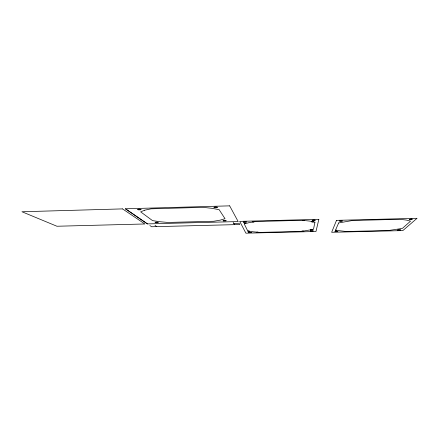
<?xml version="1.0" encoding="UTF-8"?>
<svg xmlns="http://www.w3.org/2000/svg" width="439" height="439" viewBox="0 0 439 439"><rect width="100%" height="100%" fill="white"/><g stroke="black" fill="none" stroke-linecap="round" stroke-linejoin="round"><path stroke-width="0.66" d="M245.692 223.555L244.128 223.649L245.472 223.61M313.391 221.832L311.75 221.925L313.633 221.876M254.154 221.799L252.546 221.882L253.846 221.849M304.326 220.51L302.674 220.597L304.65 220.548M233.762 223.407L239.085 223.27L239.76 224.521L151.625 226.749L149.875 225.547M249.089 231.144L247.837 231.177L249.336 231.188M312.151 229.624L310.417 229.663L311.909 229.674M257.891 232.22L256.722 232.247L258.192 232.247M303.563 231.128L301.791 231.166L303.267 231.166M125.439 208.81L147.493 223.906M155.049 225.416L156.739 226.623M233.164 222.403L234.503 224.653M314.95 222.145L313.479 229.334L301.615 231.397L259.872 232.396L253.144 231.797L247.717 230.925L244.271 223.939L249.116 222.628L255.855 221.519L302.52 220.323L309.654 221.08L314.95 222.145M397.575 230.063L400.604 229.932L397.575 230.063M318.846 219.335L315.976 231.501L245.9 233.175L239.71 221.377L318.846 219.335M409.318 219.33C412.929 220.323 413.878 218.167 409.318 219.33M248.485 232.39L251.377 232.379L248.485 232.39M336.515 220.356L331.654 232.286L402.821 230.601L417.05 218.298L336.515 220.356M338.656 222.946L335.555 230.014L336.708 230.239L335.44 230.266L346.256 231.501L388.658 230.497L402.371 228.406L410.553 221.141L406.289 220.06L399.913 219.291L352.424 220.504L338.656 222.946M310.252 230.909L313.161 230.898L310.252 230.909M339.55 221.036C342.233 222.205 344.505 220.115 339.55 221.036M334.952 231.496L337.832 231.479L334.952 231.496M144.656 210.21L140.65 211.861L152.536 220.614L159.642 221.7L167.885 222.447L213.804 221.256L220.29 220.12L225.02 218.704L219.149 209.677L211.982 208.316L203.027 207.345L151.076 208.816L144.656 210.21M122.552 208.893L21.95 211.752L56.944 226.244L144.865 223.972L122.552 208.893M229.657 205.853L125.406 208.788L147.389 223.906L238.163 221.569L229.646 205.825M243.936 222.299A1.624 0.274 -0.7 0 0 246.586 222.107A1.624 0.274 -0.7 0 0 244.446 221.821A1.624 0.274 -0.7 0 0 243.936 222.299M312.804 220.576A1.657 0.28 -1.8 0 0 315.334 220.274A1.657 0.28 -1.8 0 0 312.903 220.093A1.657 0.28 -1.8 0 0 312.804 220.576M214.622 207.642A1.86 0.362 -0.2 0 0 217.601 207.395A1.86 0.362 -0.2 0 0 215.055 207.016A1.86 0.362 -0.2 0 0 214.622 207.642M138.373 209.787A1.855 0.351 1.2 0 0 141.171 209.551A1.855 0.351 1.2 0 0 138.406 209.183A1.855 0.351 1.2 0 0 138.373 209.787M155.818 222.677A1.641 0.274 0.7 0 0 158.336 222.485A1.641 0.274 0.7 0 0 155.933 222.2A1.641 0.274 0.7 0 0 155.818 222.677M223.621 220.916A1.646 0.285 -0.4 0 0 226.277 220.718A1.646 0.285 -0.4 0 0 224.049 220.427A1.646 0.285 -0.4 0 0 223.621 220.916"/></g></svg>
